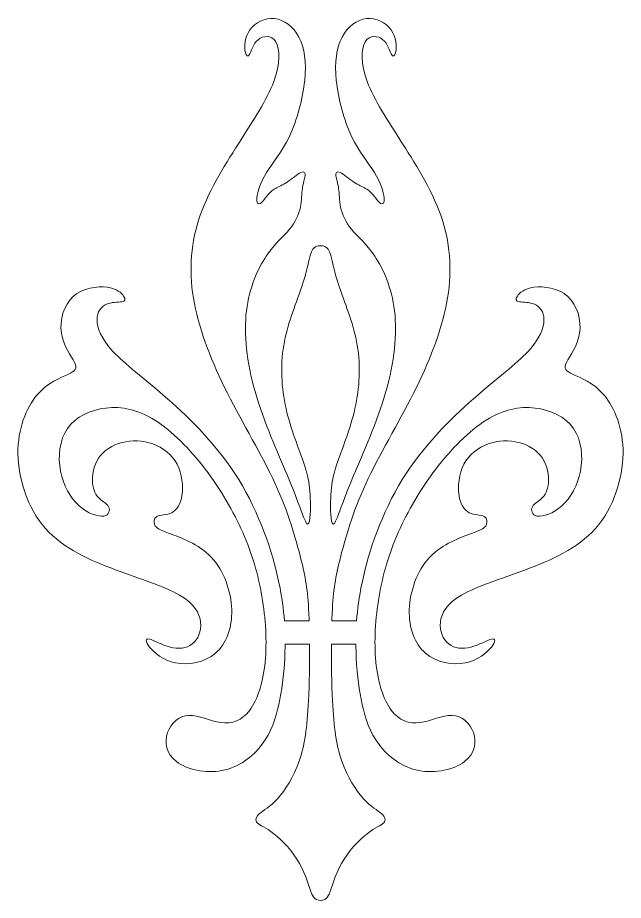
# Model space of a CAD drawing. Header units: millimetres. Extents: x 119 to 303, y -62 to 136.
# Drawn here: x 241.6 to 303, y 45.3 to 134.8 of the extents above; entities that cross this region are included whole.
import ezdxf

# ---------------------------------------------------------------- set-up
doc = ezdxf.new("R2010")
doc.units = ezdxf.units.MM
doc.header["$MEASUREMENT"] = 0
doc.layers.add('Layer 1', color=7, linetype='Continuous')

msp = doc.modelspace()

# ---------------------------------------------------------------- linework, layer by layer
at = {"layer": 'Layer 1', "lineweight": 20}
for points, knots in [([(271.1647, 73.6276), (271.1563, 73.8903), (271.1463, 74.1447), (271.1357, 74.3868), (271.1357, 74.3868), (271.025, 76.8345), (270.7918, 78.0745), (270.3009, 80.0191), (270.3009, 80.0191), (269.81, 81.9643), (269.0615, 84.6157), (267.7241, 87.5237), (267.7241, 87.5237), (266.3867, 90.4317), (264.4593, 93.5985), (262.8826, 96.7152), (262.8826, 96.7152), (261.3059, 99.8319), (260.0787, 102.8996), (259.5205, 105.8321), (259.5205, 105.8321), (258.9617, 108.7651), (259.073, 111.5635), (259.9501, 114.2811), (259.9501, 114.2811), (260.8273, 116.9993), (262.4719, 119.6379), (263.9868, 122.0122), (263.9868, 122.0122), (265.5023, 124.3865), (266.8898, 126.498), (267.5705, 128.3141), (267.5705, 128.3141), (268.2517, 130.1301), (268.2272, 131.6517), (267.7858, 132.3635), (267.7858, 132.3635), (267.3439, 133.0754), (266.4841, 132.9769), (265.9815, 132.5722), (265.9815, 132.5722), (265.4784, 132.1671), (265.3309, 131.4552), (265.1533, 131.1241), (265.1533, 131.1241), (264.9752, 130.7924), (264.7665, 130.8419), (264.6808, 131.3506), (264.6808, 131.3506), (264.5946, 131.8599), (264.6313, 132.8299), (265.1528, 133.5657), (265.1528, 133.5657), (265.6743, 134.302), (266.6811, 134.8051), (267.65, 134.7072), (267.65, 134.7072), (268.6196, 134.6092), (269.5529, 133.9091), (270.1228, 132.8299), (270.1228, 132.8299), (270.6933, 131.7502), (270.9025, 130.2893), (270.7122, 128.4487), (270.7122, 128.4487), (270.5219, 126.6082), (269.9325, 124.387), (269.1722, 122.7674), (269.1722, 122.7674), (268.4114, 121.1473), (267.4781, 120.1288), (266.8525, 119.1164), (266.8525, 119.1164), (266.2269, 118.1041), (265.9075, 117.0978), (265.8524, 116.5335), (265.8524, 116.5335), (265.7973, 115.9691), (266.006, 115.8456), (266.2141, 115.9558), (266.2141, 115.9558), (266.4228, 116.0665), (266.6321, 116.4105), (266.877, 116.7171), (266.877, 116.7171), (267.1224, 117.0238), (267.4052, 117.2943), (267.7363, 117.4902), (267.7363, 117.4902), (268.0675, 117.6867), (268.4481, 117.8097), (268.9262, 118.1224), (268.9262, 118.1224), (269.4049, 118.4352), (269.982, 118.9384), (270.3254, 119.0981), (270.3254, 119.0981), (270.6688, 119.2578), (270.7795, 119.073), (270.7489, 118.7669), (270.7489, 118.7669), (270.7183, 118.4603), (270.5458, 118.0301), (270.4723, 117.4908), (270.4723, 117.4908), (270.3989, 116.9509), (270.4239, 116.2997), (270.2709, 115.5823), (270.2709, 115.5823), (270.1172, 114.8644), (269.7855, 114.0791), (269.1783, 113.3428), (269.1783, 113.3428), (268.5711, 112.6064), (267.6868, 111.9191), (266.8158, 110.6245), (266.8158, 110.6245), (265.9448, 109.33), (265.0854, 107.4277), (264.8033, 105.0718), (264.8033, 105.0718), (264.5211, 102.7159), (264.8155, 99.9053), (265.6865, 96.8866), (265.6865, 96.8866), (266.5581, 93.8678), (268.0062, 90.6404), (268.9507, 88.3874), (268.9507, 88.3874), (269.8952, 86.1345), (270.3365, 84.855), (270.6059, 84.1671), (270.6059, 84.1671), (270.8753, 83.4786), (270.9738, 83.3801), (271.0656, 83.4658), (271.0656, 83.4658), (271.1574, 83.5521), (271.2437, 83.822), (271.2777, 84.4932), (271.2777, 84.4932), (271.3116, 85.1644), (271.2927, 86.238), (271.2075, 87.1101), (271.2075, 87.1101), (271.1224, 87.9828), (270.9688, 88.6551), (270.4818, 90.022), (270.4818, 90.022), (269.9942, 91.3889), (269.1717, 93.451), (268.7364, 95.5737), (268.7364, 95.5737), (268.3007, 97.6964), (268.2517, 99.8814), (268.6563, 101.9674), (268.6563, 101.9674), (269.0615, 104.0533), (269.9208, 106.0413), (270.4295, 107.5446), (270.4295, 107.5446), (270.9387, 109.0478), (271.099, 110.0663), (271.2704, 110.6735), (271.2704, 110.6735), (271.4418, 111.2807), (271.6266, 111.4777), (271.8025, 111.5757), (271.8025, 111.5757), (271.9784, 111.6737), (272.147, 111.6748), (272.3151, 111.6748)], [0, 0, 0, 0, 0.0227273, 0.0227273, 0.0227273, 0.0227273, 0.0454545, 0.0454545, 0.0454545, 0.0454545, 0.0681818, 0.0681818, 0.0681818, 0.0681818, 0.0909091, 0.0909091, 0.0909091, 0.0909091, 0.1136364, 0.1136364, 0.1136364, 0.1136364, 0.1363636, 0.1363636, 0.1363636, 0.1363636, 0.1590909, 0.1590909, 0.1590909, 0.1590909, 0.1818182, 0.1818182, 0.1818182, 0.1818182, 0.2045455, 0.2045455, 0.2045455, 0.2045455, 0.2272727, 0.2272727, 0.2272727, 0.2272727, 0.25, 0.25, 0.25, 0.25, 0.2727273, 0.2727273, 0.2727273, 0.2727273, 0.2954545, 0.2954545, 0.2954545, 0.2954545, 0.3181818, 0.3181818, 0.3181818, 0.3181818, 0.3409091, 0.3409091, 0.3409091, 0.3409091, 0.3636364, 0.3636364, 0.3636364, 0.3636364, 0.3863636, 0.3863636, 0.3863636, 0.3863636, 0.4090909, 0.4090909, 0.4090909, 0.4090909, 0.4318182, 0.4318182, 0.4318182, 0.4318182, 0.4545455, 0.4545455, 0.4545455, 0.4545455, 0.4772727, 0.4772727, 0.4772727, 0.4772727, 0.5, 0.5, 0.5, 0.5, 0.5227273, 0.5227273, 0.5227273, 0.5227273, 0.5454545, 0.5454545, 0.5454545, 0.5454545, 0.5681818, 0.5681818, 0.5681818, 0.5681818, 0.5909091, 0.5909091, 0.5909091, 0.5909091, 0.6136364, 0.6136364, 0.6136364, 0.6136364, 0.6363636, 0.6363636, 0.6363636, 0.6363636, 0.6590909, 0.6590909, 0.6590909, 0.6590909, 0.6818182, 0.6818182, 0.6818182, 0.6818182, 0.7045455, 0.7045455, 0.7045455, 0.7045455, 0.7272727, 0.7272727, 0.7272727, 0.7272727, 0.75, 0.75, 0.75, 0.75, 0.7727273, 0.7727273, 0.7727273, 0.7727273, 0.7954545, 0.7954545, 0.7954545, 0.7954545, 0.8181818, 0.8181818, 0.8181818, 0.8181818, 0.8409091, 0.8409091, 0.8409091, 0.8409091, 0.8636364, 0.8636364, 0.8636364, 0.8636364, 0.8863636, 0.8863636, 0.8863636, 0.8863636, 0.9090909, 0.9090909, 0.9090909, 0.9090909, 0.9318182, 0.9318182, 0.9318182, 0.9318182, 0.9545455, 0.9545455, 0.9545455, 0.9545455, 1, 1, 1, 1]), ([(273.4644, 73.6276), (273.4727, 73.8903), (273.4827, 74.1447), (273.4933, 74.3868), (273.4933, 74.3868), (273.6041, 76.8345), (273.8373, 78.0745), (274.3281, 80.0191), (274.3281, 80.0191), (274.819, 81.9643), (275.5676, 84.6157), (276.905, 87.5237), (276.905, 87.5237), (278.2424, 90.4317), (280.1697, 93.5985), (281.7464, 96.7152), (281.7464, 96.7152), (283.3232, 99.8319), (284.5504, 102.8996), (285.1086, 105.8321), (285.1086, 105.8321), (285.6674, 108.7651), (285.5561, 111.5635), (284.6789, 114.2811), (284.6789, 114.2811), (283.8018, 116.9993), (282.1572, 119.6379), (280.6422, 122.0122), (280.6422, 122.0122), (279.1267, 124.3865), (277.7393, 126.498), (277.0586, 128.3141), (277.0586, 128.3141), (276.3774, 130.1301), (276.4019, 131.6517), (276.8432, 132.3635), (276.8432, 132.3635), (277.2851, 133.0754), (278.145, 132.9769), (278.6475, 132.5722), (278.6475, 132.5722), (279.1507, 132.1671), (279.2982, 131.4552), (279.4757, 131.1241), (279.4757, 131.1241), (279.6538, 130.7924), (279.8625, 130.8419), (279.9482, 131.3506), (279.9482, 131.3506), (280.0345, 131.8599), (279.9977, 132.8299), (279.4763, 133.5657), (279.4763, 133.5657), (278.9548, 134.302), (277.948, 134.8051), (276.979, 134.7072), (276.979, 134.7072), (276.0095, 134.6092), (275.0761, 133.9091), (274.5062, 132.8299), (274.5062, 132.8299), (273.9358, 131.7502), (273.7265, 130.2893), (273.9168, 128.4487), (273.9168, 128.4487), (274.1072, 126.6082), (274.6966, 124.387), (275.4568, 122.7674), (275.4568, 122.7674), (276.2176, 121.1473), (277.151, 120.1288), (277.7765, 119.1164), (277.7765, 119.1164), (278.4021, 118.1041), (278.7216, 117.0978), (278.7767, 116.5335), (278.7767, 116.5335), (278.8318, 115.9691), (278.6231, 115.8456), (278.4149, 115.9558), (278.4149, 115.9558), (278.2062, 116.0665), (277.9969, 116.4105), (277.7521, 116.7171), (277.7521, 116.7171), (277.5066, 117.0238), (277.2239, 117.2943), (276.8927, 117.4902), (276.8927, 117.4902), (276.5616, 117.6867), (276.1809, 117.8097), (275.7028, 118.1224), (275.7028, 118.1224), (275.2242, 118.4352), (274.647, 118.9384), (274.3036, 119.0981), (274.3036, 119.0981), (273.9603, 119.2578), (273.8495, 119.073), (273.8801, 118.7669), (273.8801, 118.7669), (273.9107, 118.4603), (274.0832, 118.0301), (274.1567, 117.4908), (274.1567, 117.4908), (274.2302, 116.9509), (274.2051, 116.2997), (274.3582, 115.5823), (274.3582, 115.5823), (274.5118, 114.8644), (274.8435, 114.0791), (275.4507, 113.3428), (275.4507, 113.3428), (276.0579, 112.6064), (276.9423, 111.9191), (277.8133, 110.6245), (277.8133, 110.6245), (278.6843, 109.33), (279.5436, 107.4277), (279.8258, 105.0718), (279.8258, 105.0718), (280.1079, 102.7159), (279.8135, 99.9053), (278.9425, 96.8866), (278.9425, 96.8866), (278.071, 93.8678), (276.6228, 90.6404), (275.6783, 88.3874), (275.6783, 88.3874), (274.7339, 86.1345), (274.2925, 84.855), (274.0231, 84.1671), (274.0231, 84.1671), (273.7538, 83.4786), (273.6553, 83.3801), (273.5634, 83.4658), (273.5634, 83.4658), (273.4716, 83.5521), (273.3853, 83.822), (273.3514, 84.4932), (273.3514, 84.4932), (273.3174, 85.1644), (273.3364, 86.238), (273.4215, 87.1101), (273.4215, 87.1101), (273.5067, 87.9828), (273.6603, 88.6551), (274.1473, 90.022), (274.1473, 90.022), (274.6348, 91.3889), (275.4574, 93.451), (275.8926, 95.5737), (275.8926, 95.5737), (276.3284, 97.6964), (276.3774, 99.8814), (275.9728, 101.9674), (275.9728, 101.9674), (275.5676, 104.0533), (274.7083, 106.0413), (274.1996, 107.5446), (274.1996, 107.5446), (273.6903, 109.0478), (273.53, 110.0663), (273.3586, 110.6735), (273.3586, 110.6735), (273.1872, 111.2807), (273.0024, 111.4777), (272.8266, 111.5757), (272.8266, 111.5757), (272.6507, 111.6737), (272.482, 111.6748), (272.314, 111.6748)], [0, 0, 0, 0, 0.0227273, 0.0227273, 0.0227273, 0.0227273, 0.0454545, 0.0454545, 0.0454545, 0.0454545, 0.0681818, 0.0681818, 0.0681818, 0.0681818, 0.0909091, 0.0909091, 0.0909091, 0.0909091, 0.1136364, 0.1136364, 0.1136364, 0.1136364, 0.1363636, 0.1363636, 0.1363636, 0.1363636, 0.1590909, 0.1590909, 0.1590909, 0.1590909, 0.1818182, 0.1818182, 0.1818182, 0.1818182, 0.2045455, 0.2045455, 0.2045455, 0.2045455, 0.2272727, 0.2272727, 0.2272727, 0.2272727, 0.25, 0.25, 0.25, 0.25, 0.2727273, 0.2727273, 0.2727273, 0.2727273, 0.2954545, 0.2954545, 0.2954545, 0.2954545, 0.3181818, 0.3181818, 0.3181818, 0.3181818, 0.3409091, 0.3409091, 0.3409091, 0.3409091, 0.3636364, 0.3636364, 0.3636364, 0.3636364, 0.3863636, 0.3863636, 0.3863636, 0.3863636, 0.4090909, 0.4090909, 0.4090909, 0.4090909, 0.4318182, 0.4318182, 0.4318182, 0.4318182, 0.4545455, 0.4545455, 0.4545455, 0.4545455, 0.4772727, 0.4772727, 0.4772727, 0.4772727, 0.5, 0.5, 0.5, 0.5, 0.5227273, 0.5227273, 0.5227273, 0.5227273, 0.5454545, 0.5454545, 0.5454545, 0.5454545, 0.5681818, 0.5681818, 0.5681818, 0.5681818, 0.5909091, 0.5909091, 0.5909091, 0.5909091, 0.6136364, 0.6136364, 0.6136364, 0.6136364, 0.6363636, 0.6363636, 0.6363636, 0.6363636, 0.6590909, 0.6590909, 0.6590909, 0.6590909, 0.6818182, 0.6818182, 0.6818182, 0.6818182, 0.7045455, 0.7045455, 0.7045455, 0.7045455, 0.7272727, 0.7272727, 0.7272727, 0.7272727, 0.75, 0.75, 0.75, 0.75, 0.7727273, 0.7727273, 0.7727273, 0.7727273, 0.7954545, 0.7954545, 0.7954545, 0.7954545, 0.8181818, 0.8181818, 0.8181818, 0.8181818, 0.8409091, 0.8409091, 0.8409091, 0.8409091, 0.8636364, 0.8636364, 0.8636364, 0.8636364, 0.8863636, 0.8863636, 0.8863636, 0.8863636, 0.9090909, 0.9090909, 0.9090909, 0.9090909, 0.9318182, 0.9318182, 0.9318182, 0.9318182, 0.9545455, 0.9545455, 0.9545455, 0.9545455, 1, 1, 1, 1]), ([(268.7281, 71.2695), (268.7231, 70.7887), (268.7069, 70.3362), (268.6863, 69.9093), (268.6863, 69.9093), (268.5945, 67.9769), (268.4097, 66.5772), (268.0908, 65.1663), (268.0908, 65.1663), (267.7719, 63.7555), (267.3172, 62.3313), (266.3722, 61.0857), (266.3722, 61.0857), (265.4277, 59.8407), (263.9918, 58.7727), (262.3227, 58.4532), (262.3227, 58.4532), (260.6542, 58.1343), (258.7513, 58.5645), (257.7083, 59.3682), (257.7083, 59.3682), (256.6659, 60.1713), (256.4811, 61.3501), (256.8067, 62.3073), (256.8067, 62.3073), (257.1317, 63.264), (257.9666, 64.0004), (258.9606, 64.0499), (258.9606, 64.0499), (259.954, 64.0989), (261.1083, 63.46), (262.2064, 63.3186), (262.2064, 63.3186), (263.3045, 63.1778), (264.348, 63.5345), (265.1456, 64.5898), (265.1456, 64.5898), (265.9431, 65.645), (266.4952, 67.3998), (266.6978, 69.4613), (266.6978, 69.4613), (266.9004, 71.5227), (266.7529, 73.8914), (266.3728, 76.1188), (266.3728, 76.1188), (265.9926, 78.3455), (265.3782, 80.4321), (264.427, 82.592), (264.427, 82.592), (263.4764, 84.7515), (262.188, 86.9849), (260.6297, 89.0219), (260.6297, 89.0219), (259.0713, 91.0589), (257.2425, 92.9005), (255.506, 93.9864), (255.506, 93.9864), (253.7701, 95.0722), (252.125, 95.4039), (250.5544, 95.2197), (250.5544, 95.2197), (248.9838, 95.0355), (247.4867, 94.3359), (246.6585, 93.1515), (246.6585, 93.1515), (245.8304, 91.9678), (245.6701, 90.2981), (245.9461, 88.8316), (245.9461, 88.8316), (246.2222, 87.3656), (246.9346, 86.1017), (247.8211, 85.3036), (247.8211, 85.3036), (248.7072, 84.506), (249.7691, 84.1743), (250.3395, 84.2662), (250.3395, 84.2662), (250.91, 84.358), (250.9902, 84.8739), (250.8215, 85.2117), (250.8215, 85.2117), (250.6529, 85.549), (250.236, 85.7087), (249.8865, 86.0405), (249.8865, 86.0405), (249.537, 86.3716), (249.2543, 86.8747), (249.1925, 87.6233), (249.1925, 87.6233), (249.1313, 88.3713), (249.291, 89.3653), (249.8064, 90.1384), (249.8064, 90.1384), (250.3217, 90.9114), (251.1933, 91.4641), (252.1873, 91.7223), (252.1873, 91.7223), (253.1813, 91.98), (254.2983, 91.9427), (255.3168, 91.5748), (255.3168, 91.5748), (256.3347, 91.2069), (257.2558, 90.5068), (257.7712, 89.525), (257.7712, 89.525), (258.286, 88.5438), (258.3973, 87.2799), (258.2621, 86.3594), (258.2621, 86.3594), (258.1274, 85.4394), (257.7462, 84.8622), (257.2275, 84.6012), (257.2275, 84.6012), (256.7093, 84.3402), (256.052, 84.3958), (255.7175, 84.2205), (255.7175, 84.2205), (255.383, 84.0458), (255.3708, 83.64), (255.5027, 83.3551), (255.5027, 83.3551), (255.6346, 83.0701), (255.9118, 82.9048), (256.9887, 82.503), (256.9887, 82.503), (258.0651, 82.1017), (259.9434, 81.4628), (261.238, 80.0948), (261.238, 80.0948), (262.532, 78.7268), (263.2444, 76.628), (263.3056, 74.7752), (263.3056, 74.7752), (263.3668, 72.9225), (262.7774, 71.314), (261.661, 70.3629), (261.661, 70.3629), (260.5445, 69.4123), (258.8999, 69.1179), (257.6237, 69.3694), (257.6237, 69.3694), (256.3481, 69.621), (255.4393, 70.4185), (254.9851, 70.9829), (254.9851, 70.9829), (254.5315, 71.5472), (254.5315, 71.8789), (254.9551, 71.7866), (254.9551, 71.7866), (255.378, 71.6947), (256.2251, 71.1794), (257.0594, 70.9645), (257.0594, 70.9645), (257.8937, 70.7497), (258.7162, 70.836), (259.3051, 71.2962), (259.3051, 71.2962), (259.8939, 71.7559), (260.2501, 72.5908), (260.1516, 73.4991), (260.1516, 73.4991), (260.0536, 74.4068), (259.501, 75.3886), (258.01, 76.254), (258.01, 76.254), (256.5195, 77.1189), (254.0891, 77.8675), (251.5183, 78.8247), (251.5183, 78.8247), (248.9476, 79.7814), (246.2355, 80.948), (244.4134, 83.0156), (244.4134, 83.0156), (242.5912, 85.0832), (241.6579, 88.053), (241.6273, 90.5931), (241.6273, 90.5931), (241.5966, 93.1332), (242.4688, 95.2442), (243.5546, 96.5326), (243.5546, 96.5326), (244.6404, 97.821), (245.9411, 98.2874), (246.7019, 98.6308), (246.7019, 98.6308), (247.4627, 98.9742), (247.6837, 99.1957), (247.377, 99.8335), (247.377, 99.8335), (247.0704, 100.4713), (246.2355, 101.5271), (246.0329, 102.8217), (246.0329, 102.8217), (245.8304, 104.1162), (246.2606, 105.6506), (247.224, 106.5216), (247.224, 106.5216), (248.1868, 107.3926), (249.6839, 107.6019), (250.6718, 107.4728), (250.6718, 107.4728), (251.6597, 107.3442), (252.1383, 106.8773), (252.347, 106.5584), (252.347, 106.5584), (252.5557, 106.2395), (252.494, 106.0675), (252.1383, 105.9996), (252.1383, 105.9996), (251.7827, 105.9322), (251.1315, 105.9695), (250.5978, 105.7363), (250.5978, 105.7363), (250.0646, 105.5031), (249.6466, 105), (249.6466, 104.1841), (249.6466, 104.1841), (249.6466, 103.3682), (250.0646, 102.2384), (251.2612, 100.9561), (251.2612, 100.9561), (252.4572, 99.6744), (254.433, 98.2379), (256.8078, 96.1458), (256.8078, 96.1458), (259.1821, 94.0537), (261.9559, 91.3049), (264.0174, 87.9672), (264.0174, 87.9672), (266.0789, 84.6296), (267.4291, 80.7014), (268.1042, 77.5051), (268.1042, 77.5051), (268.4064, 76.072), (268.5739, 74.7853), (268.6574, 73.6276)], [0, 0, 0, 0, 0.0166667, 0.0166667, 0.0166667, 0.0166667, 0.0333333, 0.0333333, 0.0333333, 0.0333333, 0.05, 0.05, 0.05, 0.05, 0.0666667, 0.0666667, 0.0666667, 0.0666667, 0.0833333, 0.0833333, 0.0833333, 0.0833333, 0.1, 0.1, 0.1, 0.1, 0.1166667, 0.1166667, 0.1166667, 0.1166667, 0.1333333, 0.1333333, 0.1333333, 0.1333333, 0.15, 0.15, 0.15, 0.15, 0.1666667, 0.1666667, 0.1666667, 0.1666667, 0.1833333, 0.1833333, 0.1833333, 0.1833333, 0.2, 0.2, 0.2, 0.2, 0.2166667, 0.2166667, 0.2166667, 0.2166667, 0.2333333, 0.2333333, 0.2333333, 0.2333333, 0.25, 0.25, 0.25, 0.25, 0.2666667, 0.2666667, 0.2666667, 0.2666667, 0.2833333, 0.2833333, 0.2833333, 0.2833333, 0.3, 0.3, 0.3, 0.3, 0.3166667, 0.3166667, 0.3166667, 0.3166667, 0.3333333, 0.3333333, 0.3333333, 0.3333333, 0.35, 0.35, 0.35, 0.35, 0.3666667, 0.3666667, 0.3666667, 0.3666667, 0.3833333, 0.3833333, 0.3833333, 0.3833333, 0.4, 0.4, 0.4, 0.4, 0.4166667, 0.4166667, 0.4166667, 0.4166667, 0.4333333, 0.4333333, 0.4333333, 0.4333333, 0.45, 0.45, 0.45, 0.45, 0.4666667, 0.4666667, 0.4666667, 0.4666667, 0.4833333, 0.4833333, 0.4833333, 0.4833333, 0.5, 0.5, 0.5, 0.5, 0.5166667, 0.5166667, 0.5166667, 0.5166667, 0.5333333, 0.5333333, 0.5333333, 0.5333333, 0.55, 0.55, 0.55, 0.55, 0.5666667, 0.5666667, 0.5666667, 0.5666667, 0.5833333, 0.5833333, 0.5833333, 0.5833333, 0.6, 0.6, 0.6, 0.6, 0.6166667, 0.6166667, 0.6166667, 0.6166667, 0.6333333, 0.6333333, 0.6333333, 0.6333333, 0.65, 0.65, 0.65, 0.65, 0.6666667, 0.6666667, 0.6666667, 0.6666667, 0.6833333, 0.6833333, 0.6833333, 0.6833333, 0.7, 0.7, 0.7, 0.7, 0.7166667, 0.7166667, 0.7166667, 0.7166667, 0.7333333, 0.7333333, 0.7333333, 0.7333333, 0.75, 0.75, 0.75, 0.75, 0.7666667, 0.7666667, 0.7666667, 0.7666667, 0.7833333, 0.7833333, 0.7833333, 0.7833333, 0.8, 0.8, 0.8, 0.8, 0.8166667, 0.8166667, 0.8166667, 0.8166667, 0.8333333, 0.8333333, 0.8333333, 0.8333333, 0.85, 0.85, 0.85, 0.85, 0.8666667, 0.8666667, 0.8666667, 0.8666667, 0.8833333, 0.8833333, 0.8833333, 0.8833333, 0.9, 0.9, 0.9, 0.9, 0.9166667, 0.9166667, 0.9166667, 0.9166667, 0.9333333, 0.9333333, 0.9333333, 0.9333333, 0.95, 0.95, 0.95, 0.95, 0.9666667, 0.9666667, 0.9666667, 0.9666667, 1, 1, 1, 1]), ([(275.901, 71.2695), (275.906, 70.7887), (275.9221, 70.3362), (275.9427, 69.9093), (275.9427, 69.9093), (276.0345, 67.9769), (276.2193, 66.5772), (276.5382, 65.1663), (276.5382, 65.1663), (276.8571, 63.7555), (277.3118, 62.3313), (278.2568, 61.0857), (278.2568, 61.0857), (279.2013, 59.8407), (280.6372, 58.7727), (282.3063, 58.4532), (282.3063, 58.4532), (283.9749, 58.1343), (285.8777, 58.5645), (286.9207, 59.3682), (286.9207, 59.3682), (287.9631, 60.1713), (288.1479, 61.3501), (287.8223, 62.3073), (287.8223, 62.3073), (287.4973, 63.264), (286.6625, 64.0004), (285.6685, 64.0499), (285.6685, 64.0499), (284.675, 64.0989), (283.5207, 63.46), (282.4227, 63.3186), (282.4227, 63.3186), (281.3246, 63.1778), (280.281, 63.5345), (279.4835, 64.5898), (279.4835, 64.5898), (278.686, 65.645), (278.1338, 67.3998), (277.9313, 69.4613), (277.9313, 69.4613), (277.7287, 71.5227), (277.8762, 73.8914), (278.2563, 76.1188), (278.2563, 76.1188), (278.6364, 78.3455), (279.2509, 80.4321), (280.202, 82.592), (280.202, 82.592), (281.1526, 84.7515), (282.441, 86.9849), (283.9994, 89.0219), (283.9994, 89.0219), (285.5577, 91.0589), (287.3866, 92.9005), (289.123, 93.9864), (289.123, 93.9864), (290.8589, 95.0722), (292.5041, 95.4039), (294.0747, 95.2197), (294.0747, 95.2197), (295.6453, 95.0355), (297.1424, 94.3359), (297.9705, 93.1515), (297.9705, 93.1515), (298.7987, 91.9678), (298.959, 90.2981), (298.6829, 88.8316), (298.6829, 88.8316), (298.4069, 87.3656), (297.6945, 86.1017), (296.8079, 85.3036), (296.8079, 85.3036), (295.9219, 84.506), (294.86, 84.1743), (294.2895, 84.2662), (294.2895, 84.2662), (293.719, 84.358), (293.6389, 84.8739), (293.8075, 85.2117), (293.8075, 85.2117), (293.9762, 85.549), (294.393, 85.7087), (294.7425, 86.0405), (294.7425, 86.0405), (295.092, 86.3716), (295.3748, 86.8747), (295.4366, 87.6233), (295.4366, 87.6233), (295.4978, 88.3713), (295.338, 89.3653), (294.8227, 90.1384), (294.8227, 90.1384), (294.3073, 90.9114), (293.4357, 91.4641), (292.4417, 91.7223), (292.4417, 91.7223), (291.4477, 91.98), (290.3307, 91.9427), (289.3122, 91.5748), (289.3122, 91.5748), (288.2943, 91.2069), (287.3732, 90.5068), (286.8578, 89.525), (286.8578, 89.525), (286.343, 88.5438), (286.2317, 87.2799), (286.3669, 86.3594), (286.3669, 86.3594), (286.5016, 85.4394), (286.8829, 84.8622), (287.4016, 84.6012), (287.4016, 84.6012), (287.9197, 84.3402), (288.577, 84.3958), (288.9115, 84.2205), (288.9115, 84.2205), (289.246, 84.0458), (289.2582, 83.64), (289.1263, 83.3551), (289.1263, 83.3551), (288.9944, 83.0701), (288.7173, 82.9048), (287.6403, 82.503), (287.6403, 82.503), (286.564, 82.1017), (284.6856, 81.4628), (283.3911, 80.0948), (283.3911, 80.0948), (282.0971, 78.7268), (281.3847, 76.628), (281.3235, 74.7752), (281.3235, 74.7752), (281.2622, 72.9225), (281.8516, 71.314), (282.9681, 70.3629), (282.9681, 70.3629), (284.0845, 69.4123), (285.7291, 69.1179), (287.0053, 69.3694), (287.0053, 69.3694), (288.2809, 69.621), (289.1898, 70.4185), (289.6439, 70.9829), (289.6439, 70.9829), (290.0975, 71.5472), (290.0975, 71.8789), (289.674, 71.7866), (289.674, 71.7866), (289.251, 71.6947), (288.4039, 71.1794), (287.5697, 70.9645), (287.5697, 70.9645), (286.7354, 70.7497), (285.9128, 70.836), (285.324, 71.2962), (285.324, 71.2962), (284.7351, 71.7559), (284.3789, 72.5908), (284.4774, 73.4991), (284.4774, 73.4991), (284.5754, 74.4068), (285.1281, 75.3886), (286.6191, 76.254), (286.6191, 76.254), (288.1095, 77.1189), (290.54, 77.8675), (293.1107, 78.8247), (293.1107, 78.8247), (295.6814, 79.7814), (298.3935, 80.948), (300.2157, 83.0156), (300.2157, 83.0156), (302.0378, 85.0832), (302.9712, 88.053), (303.0018, 90.5931), (303.0018, 90.5931), (303.0324, 93.1332), (302.1603, 95.2442), (301.0744, 96.5326), (301.0744, 96.5326), (299.9886, 97.821), (298.6879, 98.2874), (297.9271, 98.6308), (297.9271, 98.6308), (297.1663, 98.9742), (296.9454, 99.1957), (297.252, 99.8335), (297.252, 99.8335), (297.5587, 100.4713), (298.3935, 101.5271), (298.5961, 102.8217), (298.5961, 102.8217), (298.7987, 104.1162), (298.3685, 105.6506), (297.4051, 106.5216), (297.4051, 106.5216), (296.4422, 107.3926), (294.9451, 107.6019), (293.9572, 107.4728), (293.9572, 107.4728), (292.9693, 107.3442), (292.4907, 106.8773), (292.282, 106.5584), (292.282, 106.5584), (292.0733, 106.2395), (292.1351, 106.0675), (292.4907, 105.9996), (292.4907, 105.9996), (292.8463, 105.9322), (293.4975, 105.9695), (294.0313, 105.7363), (294.0313, 105.7363), (294.5644, 105.5031), (294.9824, 105), (294.9824, 104.1841), (294.9824, 104.1841), (294.9824, 103.3682), (294.5644, 102.2384), (293.3678, 100.9561), (293.3678, 100.9561), (292.1718, 99.6744), (290.196, 98.2379), (287.8212, 96.1458), (287.8212, 96.1458), (285.447, 94.0537), (282.6731, 91.3049), (280.6116, 87.9672), (280.6116, 87.9672), (278.5502, 84.6296), (277.2, 80.7014), (276.5249, 77.5051), (276.5249, 77.5051), (276.2226, 76.072), (276.0551, 74.7853), (275.9716, 73.6276)], [0, 0, 0, 0, 0.0166667, 0.0166667, 0.0166667, 0.0166667, 0.0333333, 0.0333333, 0.0333333, 0.0333333, 0.05, 0.05, 0.05, 0.05, 0.0666667, 0.0666667, 0.0666667, 0.0666667, 0.0833333, 0.0833333, 0.0833333, 0.0833333, 0.1, 0.1, 0.1, 0.1, 0.1166667, 0.1166667, 0.1166667, 0.1166667, 0.1333333, 0.1333333, 0.1333333, 0.1333333, 0.15, 0.15, 0.15, 0.15, 0.1666667, 0.1666667, 0.1666667, 0.1666667, 0.1833333, 0.1833333, 0.1833333, 0.1833333, 0.2, 0.2, 0.2, 0.2, 0.2166667, 0.2166667, 0.2166667, 0.2166667, 0.2333333, 0.2333333, 0.2333333, 0.2333333, 0.25, 0.25, 0.25, 0.25, 0.2666667, 0.2666667, 0.2666667, 0.2666667, 0.2833333, 0.2833333, 0.2833333, 0.2833333, 0.3, 0.3, 0.3, 0.3, 0.3166667, 0.3166667, 0.3166667, 0.3166667, 0.3333333, 0.3333333, 0.3333333, 0.3333333, 0.35, 0.35, 0.35, 0.35, 0.3666667, 0.3666667, 0.3666667, 0.3666667, 0.3833333, 0.3833333, 0.3833333, 0.3833333, 0.4, 0.4, 0.4, 0.4, 0.4166667, 0.4166667, 0.4166667, 0.4166667, 0.4333333, 0.4333333, 0.4333333, 0.4333333, 0.45, 0.45, 0.45, 0.45, 0.4666667, 0.4666667, 0.4666667, 0.4666667, 0.4833333, 0.4833333, 0.4833333, 0.4833333, 0.5, 0.5, 0.5, 0.5, 0.5166667, 0.5166667, 0.5166667, 0.5166667, 0.5333333, 0.5333333, 0.5333333, 0.5333333, 0.55, 0.55, 0.55, 0.55, 0.5666667, 0.5666667, 0.5666667, 0.5666667, 0.5833333, 0.5833333, 0.5833333, 0.5833333, 0.6, 0.6, 0.6, 0.6, 0.6166667, 0.6166667, 0.6166667, 0.6166667, 0.6333333, 0.6333333, 0.6333333, 0.6333333, 0.65, 0.65, 0.65, 0.65, 0.6666667, 0.6666667, 0.6666667, 0.6666667, 0.6833333, 0.6833333, 0.6833333, 0.6833333, 0.7, 0.7, 0.7, 0.7, 0.7166667, 0.7166667, 0.7166667, 0.7166667, 0.7333333, 0.7333333, 0.7333333, 0.7333333, 0.75, 0.75, 0.75, 0.75, 0.7666667, 0.7666667, 0.7666667, 0.7666667, 0.7833333, 0.7833333, 0.7833333, 0.7833333, 0.8, 0.8, 0.8, 0.8, 0.8166667, 0.8166667, 0.8166667, 0.8166667, 0.8333333, 0.8333333, 0.8333333, 0.8333333, 0.85, 0.85, 0.85, 0.85, 0.8666667, 0.8666667, 0.8666667, 0.8666667, 0.8833333, 0.8833333, 0.8833333, 0.8833333, 0.9, 0.9, 0.9, 0.9, 0.9166667, 0.9166667, 0.9166667, 0.9166667, 0.9333333, 0.9333333, 0.9333333, 0.9333333, 0.95, 0.95, 0.95, 0.95, 0.9666667, 0.9666667, 0.9666667, 0.9666667, 1, 1, 1, 1]), ([(272.3151, 45.2979), (272.0246, 45.2979), (271.7329, 45.2979), (271.4469, 45.9296), (271.4469, 45.9296), (271.1602, 46.5619), (270.8775, 47.8258), (270.1968, 49.0341), (270.1968, 49.0341), (269.5156, 50.2429), (268.4353, 51.3966), (267.5949, 52.0589), (267.5949, 52.0589), (266.7545, 52.7218), (266.1529, 52.8938), (265.9014, 53.1515), (265.9014, 53.1515), (265.6498, 53.4091), (265.7483, 53.7531), (266.1345, 54.0904), (266.1345, 54.0904), (266.5208, 54.4276), (267.1965, 54.7593), (267.9628, 55.6059), (267.9628, 55.6059), (268.7298, 56.4524), (269.5896, 57.8148), (270.1479, 59.4038), (270.1479, 59.4038), (270.7061, 60.9927), (270.9638, 62.8093), (271.0985, 65.5454), (271.0985, 65.5454), (271.1836, 67.2657), (271.2192, 69.3505), (271.2075, 71.269)], [0, 0, 0, 0, 0.1, 0.1, 0.1, 0.1, 0.2, 0.2, 0.2, 0.2, 0.3, 0.3, 0.3, 0.3, 0.4, 0.4, 0.4, 0.4, 0.5, 0.5, 0.5, 0.5, 0.6, 0.6, 0.6, 0.6, 0.7, 0.7, 0.7, 0.7, 0.8, 0.8, 0.8, 0.8, 1, 1, 1, 1]), ([(272.314, 45.2979), (272.6045, 45.2979), (272.8961, 45.2979), (273.1822, 45.9296), (273.1822, 45.9296), (273.4688, 46.5619), (273.7515, 47.8258), (274.4322, 49.0341), (274.4322, 49.0341), (275.1134, 50.2429), (276.1937, 51.3966), (277.0341, 52.0589), (277.0341, 52.0589), (277.8745, 52.7218), (278.4761, 52.8938), (278.7277, 53.1515), (278.7277, 53.1515), (278.9793, 53.4091), (278.8807, 53.7531), (278.4945, 54.0904), (278.4945, 54.0904), (278.1082, 54.4276), (277.4326, 54.7593), (276.6662, 55.6059), (276.6662, 55.6059), (275.8993, 56.4524), (275.0394, 57.8148), (274.4812, 59.4038), (274.4812, 59.4038), (273.923, 60.9927), (273.6653, 62.8093), (273.5306, 65.5454), (273.5306, 65.5454), (273.4454, 67.2657), (273.4098, 69.3505), (273.4215, 71.269)], [0, 0, 0, 0, 0.1, 0.1, 0.1, 0.1, 0.2, 0.2, 0.2, 0.2, 0.3, 0.3, 0.3, 0.3, 0.4, 0.4, 0.4, 0.4, 0.5, 0.5, 0.5, 0.5, 0.6, 0.6, 0.6, 0.6, 0.7, 0.7, 0.7, 0.7, 0.8, 0.8, 0.8, 0.8, 1, 1, 1, 1])]:
    msp.add_open_spline(points, degree=3, knots=knots, dxfattribs=at)
for points in [[(268.6574, 73.6276), (268.6574, 73.6276), (271.1664, 73.6276), (271.1664, 73.6276)], [(275.9716, 73.6276), (275.9716, 73.6276), (273.4627, 73.6276), (273.4627, 73.6276)], [(268.7275, 71.269), (268.7275, 71.269), (271.2075, 71.269), (271.2075, 71.269)], [(275.9015, 71.269), (275.9015, 71.269), (273.4215, 71.269), (273.4215, 71.269)]]:
    msp.add_open_spline(points, degree=3, dxfattribs=at)

doc.saveas('drawing.dxf')
